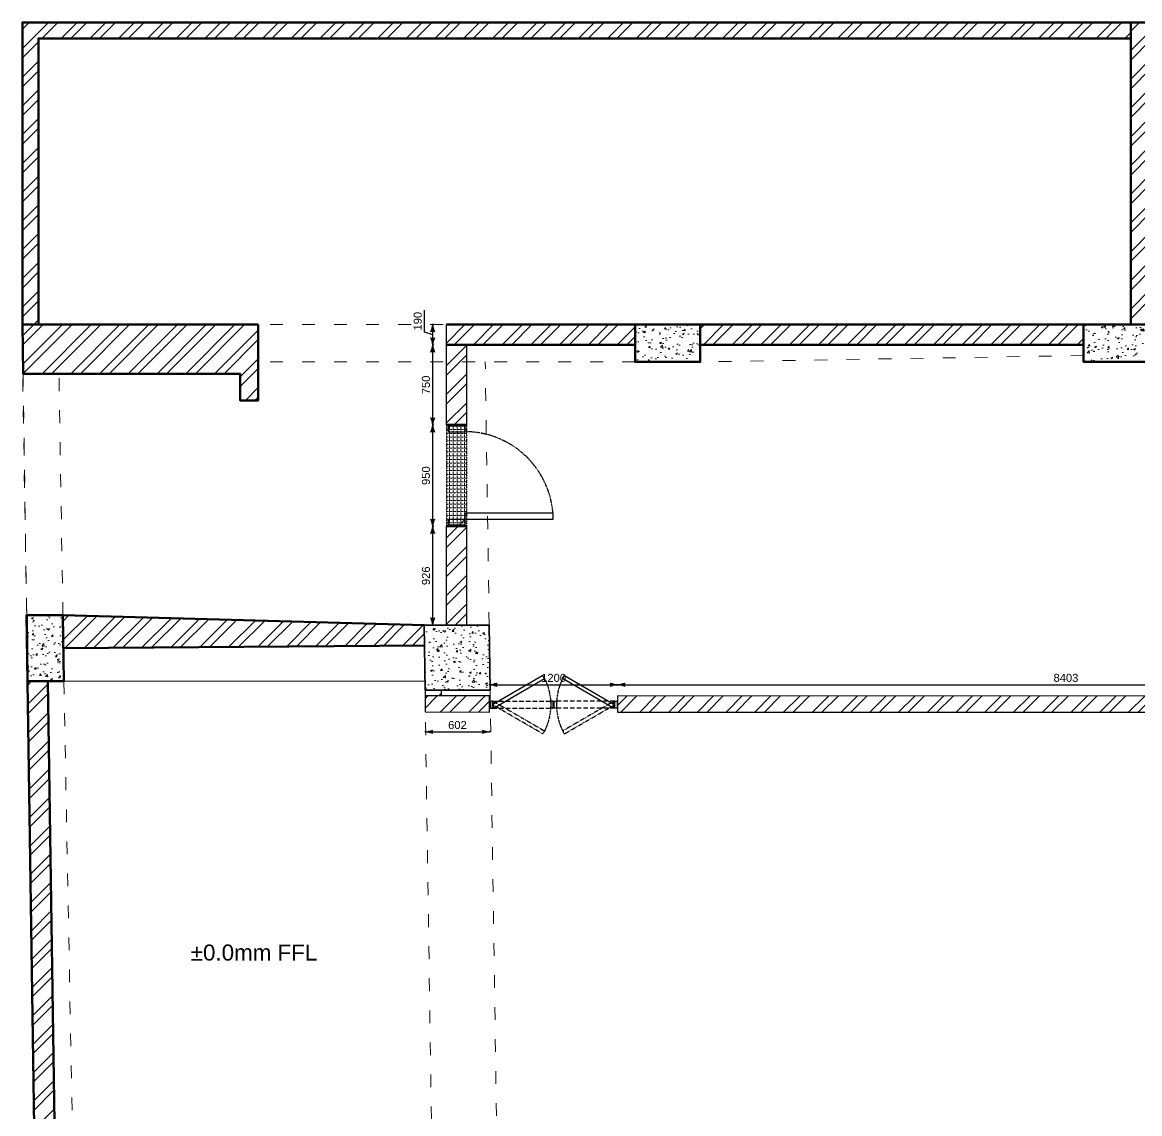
# Model space of a CAD drawing. Header units: millimetres. Extents: x 68727 to 319899, y -4876 to 265722.
# Drawn here: x 161617 to 172087, y 72328 to 82553 of the extents above; entities that cross this region are included whole.
import ezdxf

# ---------------------------------------------------------------- set-up
doc = ezdxf.new("R2010")
doc.units = ezdxf.units.MM
for name, pattern in [('ACAD_ISO02W100', [15, 12, -3]), ('ACAD_ISO03W100', [30, 12, -18]), ('HIDDEN', [9.525, 6.35, -3.175]), ('HIDDEN2', [0.1875, 0.125, -0.0625]), ('HIDDEN4', [0.09375, 0.0625, -0.03125]), ('JIS_02_1.2', [2.5, 1.25, -1.25]), ('WALL', [21, 12, -3, 0, -3, 0, -3])]:
    doc.linetypes.add(name, pattern=pattern)
doc.layers.add('Dimensions', color=172, linetype='Continuous')
doc.layers.add('Door', color=23, linetype='Continuous')
doc.layers.add('Furnitures', color=7, linetype='Continuous', lineweight=25, true_color=0x753b00)
for name, color, linetype, lineweight in [('HACH', 252, 'Continuous', 13), ('hidden line', 251, 'JIS_02_1.2', 20), ('LS_DR_Plan Beam', 9, 'HIDDEN', 0), ('LS_DR_Wall', 7, 'Continuous', 35), ('wall', 5, 'Continuous', 30), ('wall1', 2, 'WALL', 25)]:
    doc.layers.add(name, color=color, linetype=linetype, lineweight=lineweight)
doc.styles.get("Standard").update_dxf_attribs({"font": 'arial.ttf'})
doc.dimstyles.new('SC-25', dxfattribs={"dimtxt": 75, "dimasz": 0.4, "dimexe": 1, "dimexo": 100, "dimgap": 25, "dimtad": 1, "dimdec": 0, "dimzin": 0, "dimdsep": 46, "dimtxsty": 'Standard', "dimblk1": 'A1', "dimblk2": 'A1', "dimsah": 1, "dimcen": 0.09, "dimdle": 3, "dimclrd": 1, "dimclre": 1, "dimclrt": 1, "dimadec": 0, "dimazin": 0, "dimtfac": 1, "dimtdec": 0, "dimtofl": 0, "dimtmove": 0, "dimatfit": 2, "dimldrblk": 'A1', "dimfxl": 10, "dimfxlon": 1, "dimtolj": 1, "dimtzin": 0, "dimarcsym": 0})
pattern_1 = [(45, (-667341.28, -131860.55), (-134.70384, 134.70384), []), (45, (-667251.47, -131860.55), (-134.70384, 134.70384), [])]
pattern_2 = [(45, (-667131.28, -131860.55), (-134.70384, 134.70384), []), (45, (-667041.47, -131860.55), (-134.70384, 134.70384), [])]
pattern_3 = [(50, (-667341.28, -131860.55), (182.18467, -15.939086), [19.05, -209.55]), (355, (-667341.28, -131860.55), (-35.24342, 191.056845), [15.24, -167.640584]), (100.451445, (-667326.1, -131861.88), (146.941247, 175.117752), [16.19001, -178.090245]), (46.1842, (-667341.28, -131809.75), (271.07904, -42.04233), [28.575, -314.325]), (96.635558, (-667318.69, -131813.25), (237.404134, 247.426125), [24.28502, -267.13561]), (351.18415, (-667341.28, -131809.75), (237.40413, 247.426125), [22.85997, -251.45973]), (21, (-667315.88, -131822.45), (151.61439, -102.265198), [19.05, -209.55]), (326, (-667315.88, -131822.45), (61.80203, 184.187966), [15.24, -167.64]), (71.451445, (-667303.24, -131830.97), (213.41642, 81.92277), [16.19001, -178.089938]), (37.5, (-667341.277, -131860.55), (3.0886033, 84.555039), [0, -165.608, 0, -170.18, 0, -168.275]), (7.5, (-667341.28, -131860.55), (66.8196625, 100.180575), [0, -97.028, 0, -161.798, 0, -64.135]), (327.5, (-667397.92, -131860.55), (135.590595, -5.728744), [0, -63.5, 0, -198.12, 0, -262.89]), (317.5, (-667423.32, -131860.55), (148.129181, 25.426491), [0, -82.55, 0, -131.572, 0, -186.69])]

# ---------------------------------------------------------------- blocks, each defined once
blk = doc.blocks.new('A$C6CE142D2')
at = {"layer": 'Furnitures'}
for points in [[(593.9, 100), (520, 100), (520, 620), (560, 620), (560, 0), (593.9, 0)], [(6.1, 0), (40, 0), (40, 100), (6.1, 100)], [(6.1, 0), (6.1, 100)], [(593.9, 0), (593.9, 100)]]:
    blk.add_lwpolyline(points, dxfattribs=at)
for points in [[(0, 10), (6.1, 10), (6.1, 90), (0, 90)], [(593.9, 10), (600, 10), (600, 90), (593.9, 90)]]:
    blk.add_lwpolyline(points, close=True, dxfattribs=at)
at = {"layer": 'Furnitures', "linetype": 'HIDDEN4'}
blk.add_arc((563, 98.7), 523, 94.71841, 179.86281, dxfattribs=at)
blk = doc.blocks.new('A$C3B28073B')
at = {"layer": 'Furnitures', "linetype": 'HIDDEN2', "ltscale": 500}
for p, q in [((857, 461), (41, 461)), ((857, 361), (41, 361))]:
    blk.add_line(p, q, dxfattribs=at)
at = {"layer": 'Furnitures'}
for points in [[(151, 817), (857, 409), (833, 367), (127, 776)], [(0, 371), (6, 371), (6, 451), (0, 451)], [(41, 461), (41, 361), (6, 361), (6, 461)], [(892, 461), (892, 361), (857, 361), (857, 461)], [(892, 371), (898, 371), (898, 451), (892, 451)]]:
    blk.add_lwpolyline(points, close=True, dxfattribs=at)
at = {"layer": 'Furnitures', "linetype": 'HIDDEN4'}
blk.add_lwpolyline([(151, 0), (857, 409), (833, 450), (127, 41)], close=True, dxfattribs=at)
blk.add_arc((869, 409), 828, 153.6523, 206.3477, dxfattribs=at)
blk = doc.blocks.new('A1')
at = {"layer": 'wall', "color": 1}
for p, q in [((-138, 0), (-167, 40)), ((-167, -40), (-138, 0))]:
    blk.add_line(p, q, dxfattribs=at)
for centre, start, end in [((53, 586), 248, 264.8035), ((53, -586), 95.1965, 112)]:
    blk.add_arc(centre, 589, start, end, dxfattribs=at)
blk = doc.blocks.new('*D503')
at = {"layer": 'Defpoints', "color": 0, "transparency": 16777216}
for p in [(165462, 77831), (165781, 77831), (165781, 76906)]:
    blk.add_point(p, dxfattribs=at)
at = {"layer": 'Dimensions', "color": 1, "lineweight": -2, "transparency": 16777216}
for p, q in [((165472, 77831), (165461, 77831)), ((165462, 76906), (165462, 77831)), ((165472, 76906), (165461, 76906))]:
    blk.add_line(p, q, dxfattribs=at)
at = {"layer": 'Dimensions', "color": 1, "lineweight": -2, "transparency": 16777216, "xscale": 0.4, "yscale": 0.4, "zscale": 0.4}
for p, rotation in [((165462, 77831), 90), ((165462, 76906), 270)]:
    blk.add_blockref('A1', p, dxfattribs=dict(at, rotation=rotation))
at = {"layer": 'Dimensions', "color": 1, "transparency": 16777216, "insert": (165399, 77368), "char_height": 75, "attachment_point": 5, "rotation": 90}
blk.add_mtext('\\A1;926', dxfattribs=at)
blk = doc.blocks.new('*D504')
at = {"layer": 'Defpoints', "color": 0, "transparency": 16777216}
for p in [(165462, 78781), (165591, 78781), (165781, 77831)]:
    blk.add_point(p, dxfattribs=at)
at = {"layer": 'Dimensions', "color": 1, "lineweight": -2, "transparency": 16777216}
for p, q in [((165472, 78781), (165461, 78781)), ((165462, 77832), (165462, 78781)), ((165472, 77831), (165461, 77831))]:
    blk.add_line(p, q, dxfattribs=at)
at = {"layer": 'Dimensions', "color": 1, "lineweight": -2, "transparency": 16777216, "xscale": 0.4, "yscale": 0.4, "zscale": 0.4}
for p, rotation in [((165462, 78781), 90), ((165462, 77831), 270)]:
    blk.add_blockref('A1', p, dxfattribs=dict(at, rotation=rotation))
at = {"layer": 'Dimensions', "color": 1, "transparency": 16777216, "insert": (165399, 78306), "char_height": 75, "attachment_point": 5, "rotation": 90}
blk.add_mtext('\\A1;950', dxfattribs=at)
blk = doc.blocks.new('*D505')
at = {"layer": 'Defpoints', "color": 0, "transparency": 16777216}
for p in [(165462, 79531), (165593, 79531), (165591, 78781)]:
    blk.add_point(p, dxfattribs=at)
at = {"layer": 'Dimensions', "color": 1, "lineweight": -2, "transparency": 16777216}
for p, q in [((165472, 79531), (165461, 79531)), ((165462, 78782), (165462, 79531)), ((165472, 78781), (165461, 78781))]:
    blk.add_line(p, q, dxfattribs=at)
at = {"layer": 'Dimensions', "color": 1, "lineweight": -2, "transparency": 16777216, "xscale": 0.4, "yscale": 0.4, "zscale": 0.4}
for p, rotation in [((165462, 79531), 90), ((165462, 78781), 270)]:
    blk.add_blockref('A1', p, dxfattribs=dict(at, rotation=rotation))
at = {"layer": 'Dimensions', "color": 1, "transparency": 16777216, "insert": (165399, 79156), "char_height": 75, "attachment_point": 5, "rotation": 90}
blk.add_mtext('\\A1;750', dxfattribs=at)
blk = doc.blocks.new('*D506')
at = {"layer": 'Defpoints', "color": 0, "transparency": 16777216}
for p in [(165462, 79721), (165591, 79721), (165591, 79531)]:
    blk.add_point(p, dxfattribs=at)
at = {"layer": 'Dimensions', "color": 1, "lineweight": -2, "transparency": 16777216}
for p, q in [((165385, 79649), (165385, 79858)), ((165472, 79721), (165461, 79721)), ((165462, 79532), (165462, 79721)), ((165462, 79626), (165385, 79649)), ((165472, 79531), (165461, 79531))]:
    blk.add_line(p, q, dxfattribs=at)
at = {"layer": 'Dimensions', "color": 1, "lineweight": -2, "transparency": 16777216, "xscale": 0.4, "yscale": 0.4, "zscale": 0.4}
for p, rotation in [((165462, 79721), 90), ((165462, 79531), 270)]:
    blk.add_blockref('A1', p, dxfattribs=dict(at, rotation=rotation))
at = {"layer": 'Dimensions', "color": 1, "transparency": 16777216, "insert": (165322, 79753), "char_height": 75, "attachment_point": 5, "rotation": 90}
blk.add_mtext('\\A1;190', dxfattribs=at)
blk = doc.blocks.new('*D552')
at = {"layer": 'Defpoints', "color": 0, "transparency": 16777216}
for p in [(167195, 76347), (165995, 76242), (167195, 76241)]:
    blk.add_point(p, dxfattribs=at)
at = {"layer": 'Dimensions', "color": 1, "lineweight": -2, "transparency": 16777216}
for p, q in [((165995, 76342), (165995, 76348)), ((165996, 76347), (167195, 76347)), ((167195, 76341), (167195, 76348))]:
    blk.add_line(p, q, dxfattribs=at)
at = {"layer": 'Dimensions', "color": 1, "lineweight": -2, "transparency": 16777216, "xscale": 0.4, "yscale": 0.4, "zscale": 0.4, "rotation": 180}
blk.add_blockref('A1', (165995, 76347), dxfattribs=at)
at = {"layer": 'Dimensions', "color": 1, "lineweight": -2, "transparency": 16777216, "xscale": 0.4, "yscale": 0.4, "zscale": 0.4}
blk.add_blockref('A1', (167195, 76347), dxfattribs=at)
at = {"layer": 'Dimensions', "color": 1, "transparency": 16777216, "insert": (166595, 76411), "char_height": 75, "attachment_point": 5}
blk.add_mtext('\\A1;1200', dxfattribs=at)
blk = doc.blocks.new('*D553')
at = {"layer": 'Defpoints', "color": 0, "transparency": 16777216}
for p in [(175598, 76347), (167195, 76241), (175598, 76244)]:
    blk.add_point(p, dxfattribs=at)
at = {"layer": 'Dimensions', "color": 1, "lineweight": -2, "transparency": 16777216}
for p, q in [((167195, 76341), (167195, 76348)), ((167195, 76347), (175597, 76347)), ((175598, 76344), (175598, 76348))]:
    blk.add_line(p, q, dxfattribs=at)
at = {"layer": 'Dimensions', "color": 1, "lineweight": -2, "transparency": 16777216, "xscale": 0.4, "yscale": 0.4, "zscale": 0.4, "rotation": 180}
blk.add_blockref('A1', (167195, 76347), dxfattribs=at)
at = {"layer": 'Dimensions', "color": 1, "lineweight": -2, "transparency": 16777216, "xscale": 0.4, "yscale": 0.4, "zscale": 0.4}
blk.add_blockref('A1', (175598, 76347), dxfattribs=at)
at = {"layer": 'Dimensions', "color": 1, "transparency": 16777216, "insert": (171396, 76411), "char_height": 75, "attachment_point": 5}
blk.add_mtext('\\A1;8403', dxfattribs=at)
blk = doc.blocks.new('*D561')
at = {"layer": 'Defpoints', "color": 0, "transparency": 16777216}
for p in [(165393, 76092), (165995, 76091), (165995, 75905)]:
    blk.add_point(p, dxfattribs=at)
at = {"layer": 'Dimensions', "color": 1, "lineweight": -2, "transparency": 16777216}
for p, q in [((165393, 75915), (165393, 75904)), ((165995, 75915), (165995, 75904)), ((165393, 75905), (165995, 75905))]:
    blk.add_line(p, q, dxfattribs=at)
at = {"layer": 'Dimensions', "color": 1, "lineweight": -2, "transparency": 16777216, "xscale": 0.4, "yscale": 0.4, "zscale": 0.4, "rotation": 180}
blk.add_blockref('A1', (165393, 75905), dxfattribs=at)
at = {"layer": 'Dimensions', "color": 1, "lineweight": -2, "transparency": 16777216, "xscale": 0.4, "yscale": 0.4, "zscale": 0.4}
blk.add_blockref('A1', (165995, 75905), dxfattribs=at)
at = {"layer": 'Dimensions', "color": 1, "transparency": 16777216, "insert": (165694, 75969), "char_height": 75, "attachment_point": 5}
blk.add_mtext('\\A1;602', dxfattribs=at)

msp = doc.modelspace()

# ---------------------------------------------------------------- hatches: boundary and pattern name
at = {"layer": 'HACH'}
h = msp.add_hatch(dxfattribs=at)
h.set_pattern_fill('ANSI32', color=256, scale=20)
h.set_pattern_definition(pattern_1)
h.paths.add_polyline_path([(161766.8, 82403.2), (172002.8, 82403.2), (172002.8, 82553.2), (161616.8, 82553.2), (161616.8, 79721.2), (161766.8, 79721.2)])
h = msp.add_hatch(dxfattribs=at)
h.set_pattern_fill('ANSI32', color=256, scale=20)
h.paths.add_polyline_path([(172192.8, 82403.2), (172422.8, 82403.2), (172422.8, 82553.2), (172002.8, 82553.2), (172002.8, 79721.2), (172170.8, 79721.2), (172192.8, 79721.2)])
h = msp.add_hatch(dxfattribs=at)
h.set_pattern_fill('ANSI32', color=256, scale=20)
h.set_pattern_definition(pattern_1)
h.paths.add_polyline_path([(163656.8, 79261.2), (163656.8, 79011.2), (163826.8, 79011.2), (163826.8, 79721.2), (161616.8, 79721.2), (161623.6, 79261.2)])
h = msp.add_hatch(dxfattribs=at)
h.set_pattern_fill('ANSI32', color=256, scale=20)
h.set_pattern_definition(pattern_1)
h.paths.add_polyline_path([(167358.8, 79721.2), (165591, 79721.2), (165591, 79531.2), (167358.8, 79531.2)])
h = msp.add_hatch(dxfattribs=at)
h.set_pattern_fill('AR-CONC', color=256)
h.set_pattern_definition(pattern_3)
h.paths.add_polyline_path([(167968.8, 79371.2), (167968.8, 79721.2), (167358.8, 79721.2), (167358.8, 79371.2)])
h = msp.add_hatch(dxfattribs=at)
h.set_pattern_fill('ANSI32', color=256, scale=20)
h.set_pattern_definition(pattern_1)
h.paths.add_polyline_path([(171560.8, 79721.2), (167968.8, 79721.2), (167968.8, 79531.2), (171560.8, 79531.2)])
h = msp.add_hatch(dxfattribs=at)
h.set_pattern_fill('AR-CONC', color=256)
h.set_pattern_definition(pattern_3)
h.paths.add_polyline_path([(172170.8, 79371.2), (172170.8, 79721.2), (171560.8, 79721.2), (171560.8, 79371.2)])
h = msp.add_hatch(dxfattribs=at)
h.set_pattern_fill('ANSI32', color=256, scale=20)
h.set_pattern_definition(pattern_2)
h.paths.add_polyline_path([(165591, 78791.2), (165781, 78791.2), (165781, 79531.2), (165591, 79531.2)])
h = msp.add_hatch(dxfattribs=at)
h.set_pattern_fill('ANGLE', color=2, scale=5)
h.set_pattern_definition([(0, (-667131.277, -131860.548), (0, 34.925), [25.4, -9.525]), (90, (-667131.277, -131860.548), (-34.925, 2e-15), [25.4, -9.525])])
h.paths.add_polyline_path([(165781, 78781.2), (165591, 78781.2), (165591, 77831.2), (165781, 77831.2)])
h = msp.add_hatch(dxfattribs=at)
h.set_pattern_fill('ANSI32', color=256, scale=20)
h.set_pattern_definition(pattern_2)
h.paths.add_polyline_path([(165781, 77891.2), (165591, 77891.2), (165591, 76905.7), (165781, 76905.7)])
h = msp.add_hatch(dxfattribs=at)
h.set_pattern_fill('AR-CONC', color=256)
h.set_pattern_definition(pattern_3)
h.paths.add_polyline_path([(161657.3, 76999.2), (161666.4, 76379.3), (162006.4, 76379.2), (161997.2, 76999.2)])
h = msp.add_hatch(dxfattribs=at)
h.set_pattern_fill('ANSI32', color=256, scale=20)
h.set_pattern_definition(pattern_1)
h.paths.add_polyline_path([(165383.8, 76715.5), (165381, 76905.7), (161997.2, 76999.2), (162001.8, 76689.2)])
h.paths.add_polyline_path([(165583.1, 63293.6), (165743.1, 63293.6), (165712.8, 65334.7), (165552.8, 65334.7)])
h.paths.add_polyline_path([(165592.3, 59168.7), (165752.3, 59168.7), (165752.3, 62673.7), (165592.3, 62673.7)])
h.paths.add_polyline_path([(176057.8, 59648.7), (176217.8, 59648.7), (176217.8, 62623.2), (176057.8, 62623.2)])
h.paths.add_polyline_path([(176017.8, 63233.2), (176217.8, 63233.2), (176217.8, 65335.2), (176017.8, 65335.2)])
h.paths.add_polyline_path([(176027.8, 65945.2), (176217.8, 65945.2), (176217.8, 70824.2), (176027.8, 70824.2)])
h = msp.add_hatch(dxfattribs=at)
h.set_pattern_fill('AR-CONC', color=256)
h.set_pattern_definition(pattern_3)
h.paths.add_polyline_path([(166000.1, 76295.7), (165991.1, 76905.7), (165381, 76905.7), (165390.1, 76295.7)])
h = msp.add_hatch(dxfattribs=at)
h.set_pattern_fill('ANSI32', color=256, scale=20)
h.set_pattern_definition(pattern_1)
h.paths.add_polyline_path([(161856.4, 76379.3), (161666.4, 76379.3), (161740.1, 71413.2), (161930.1, 71414.8)])
h = msp.add_hatch(dxfattribs=at)
h.set_pattern_fill('ANSI32', color=256, scale=20)
h.set_pattern_definition(pattern_1)
h.paths.add_polyline_path([(165390.1, 76295.7), (165390.8, 76242.5), (165540.1, 76242.5), (165540.1, 76295.7)])
h = msp.add_hatch(dxfattribs=at)
h.set_pattern_fill('ANSI32', color=5, scale=20)
h.paths.add_polyline_path([(165995.2, 76241.6), (166000.9, 76241.5), (166003.2, 76091.5), (165995.2, 76091.4)])
h.paths.add_polyline_path([(166000.1, 76241.5), (165390.1, 76241.6), (165390.1, 76091.6), (166000.1, 76091.5)])
h = msp.add_hatch(dxfattribs=at)
h.set_pattern_fill('ANSI32', color=5, scale=20)
h.set_pattern_definition([(45, (29469.37, 77709.6), (-134.70384, 134.70384), []), (45, (29559.17, 77709.6), (-134.70384, 134.70384), [])])
h.paths.add_polyline_path([(167195, 76241.4), (167195, 76091.1), (176027.8, 76090), (176027.8, 76241.1)])

# ---------------------------------------------------------------- linework, layer by layer
msp.add_line((165592.8, 79721.2), (167570.6, 79721.2))
at = {"color": 5}
for p, q in [((165390.1, 76295.7), (165390.1, 76091.6)), ((165540.1, 76295.7), (165540.1, 76242.5))]:
    msp.add_line(p, q, dxfattribs=at)
for points in [[(165995.2, 76091.4), (165995.2, 76241.6), (165390.1, 76241.6), (165390.1, 76091.6)], [(167195, 76091.1), (176027.8, 76090), (176027.8, 76241.1), (167195, 76241.4)]]:
    msp.add_lwpolyline(points, close=True, dxfattribs=at)
at = {"layer": 'hidden line', "linetype": 'ACAD_ISO02W100'}
msp.add_lwpolyline([(162006.4, 76379.2), (165388.8, 76379.2)], dxfattribs=at)
at = {"layer": 'LS_DR_Plan Beam', "linetype": 'ACAD_ISO03W100', "ltscale": 10, "transparency": 33554508}
for p, q in [((167358.8, 79721.2), (163826.8, 79721.2)), ((167358.8, 79371.2), (163826.8, 79371.2)), ((165991.1, 76905.7), (165954.5, 79371.2)), ((171560.8, 79431.2), (167968.8, 79371.2)), ((161997.2, 76999.2), (161959.6, 79261.2)), ((161657.3, 76993.5), (161619.7, 79255.5)), ((162006.4, 76379.2), (162100.1, 71416.2)), ((165390.1, 76295.7), (165462.6, 71406.7)), ((166072.7, 71406.7), (166000.1, 76295.7))]:
    msp.add_line(p, q, dxfattribs=at)
msp.add_lwpolyline([(161657.3, 76999.2), (161997.2, 76999.2), (161959.6, 79261.2), (161623.6, 79261.2)], close=True, dxfattribs=at)
at = {"layer": 'LS_DR_Wall', "lineweight": 30, "ltscale": 0.25}
for p, q in [((165591, 78781.2), (165591, 79721.2)), ((165781, 78781.2), (165781, 79531.2)), ((165591, 76905.7), (165591, 77831.2)), ((165781, 76905.7), (165781, 77831.2))]:
    msp.add_line(p, q, dxfattribs=at)
at = {"layer": 'LS_DR_Wall', "lineweight": 50, "ltscale": 0.25}
for p, q in [((165592.8, 79531.2), (167358.8, 79531.2)), ((165591, 78781.2), (165781, 78781.2)), ((165591, 77831.2), (165781, 77831.2)), ((161997.2, 76999.2), (165381, 76905.7)), ((165383.8, 76715.5), (162001.8, 76689.2))]:
    msp.add_line(p, q, dxfattribs=at)
for points in [[(165592.8, 79721.2), (172192.8, 79721.2), (172192.8, 82553.2), (161616.8, 82553.2), (161616.8, 79721.2), (163826.8, 79721.2)], [(172002.8, 79871.2), (172002.8, 82403.2), (161766.8, 82403.2), (161766.8, 79721.2)], [(166193.2, 63293.7), (166202.4, 62673.7), (165592.3, 62673.7), (165552.8, 65334.7), (161830.4, 65334.7), (161657.2, 76999.2), (161997.2, 76999.2), (162006.4, 76379.2), (161856.4, 76379.2), (161930.1, 71416.2), (162100.1, 71416.2), (162109.2, 70806.2), (161939.2, 70806.2), (162011.6, 65925.2), (162181.7, 65925.2), (162188.3, 65475.2), (165550.7, 65475.2), (165543.7, 65944.7), (166153.8, 65944.7), (166162.9, 65334.7), (165712.8, 65334.7), (165743.1, 63293.7), (166193.2, 63293.7)]]:
    msp.add_lwpolyline(points, dxfattribs=at)
for points in [[(173202.8, 79721.2), (172192.8, 79721.2), (172192.8, 82403.2), (172422.8, 82403.2), (172422.8, 82553.2), (172002.8, 82553.2), (172002.8, 79721.2), (167358.8, 79721.2), (167358.8, 79371.2), (167968.8, 79371.2), (167968.8, 79531.2), (171560.8, 79531.2), (171560.8, 79371.2), (172170.8, 79371.2), (172170.8, 79531.2), (173202.8, 79531.2)], [(163826.8, 79721.2), (161616.8, 79721.2), (161623.6, 79261.2), (163656.8, 79261.2), (163656.8, 79011.2), (163826.8, 79011.2)], [(167358.8, 79721.2), (167968.8, 79721.2), (167968.8, 79371.2), (167358.8, 79371.2)], [(171560.8, 79371.2), (172170.8, 79371.2), (172170.8, 79721.2), (171560.8, 79721.2)], [(162006.4, 76379.2), (161666.4, 76379.3), (161657.3, 76999.2), (161997.2, 76999.2)]]:
    msp.add_lwpolyline(points, close=True, dxfattribs=at)
at = {"layer": 'LS_DR_Wall', "ltscale": 0.25}
msp.add_lwpolyline([(165390.1, 76295.7), (166000.1, 76295.7), (165991.1, 76905.7), (165381, 76905.7)], close=True, dxfattribs=at)
at = {"layer": 'wall1'}
msp.add_lwpolyline([(165591, 77831.2), (165781, 77831.2), (165781, 78781.2), (165591, 78781.2)], close=True, dxfattribs=at)

# ---------------------------------------------------------------- block references
at = {"layer": 'Door', "xscale": 1.583333333330875, "yscale": 1.583333333330875, "zscale": 1.583333333330875, "rotation": 270}
msp.add_blockref('A$C6CE142D2', (165606.8, 78781.2), dxfattribs=at)
at = {"layer": 'Door', "yscale": 0.6680701754379051, "zscale": 0.6680701754379051}
for xscale in [-0.6680701754379051, 0.6680701754379051]:
    msp.add_blockref('A$C3B28073B', (166595.1, 75886.4), dxfattribs=dict(at, xscale=xscale))

# ---------------------------------------------------------------- texts
at = {"color": 7, "insert": (163194.7, 73912.5), "char_height": 150, "attachment_point": 1}
msp.add_mtext_dynamic_manual_height_columns('\\pxt5;%%P0.0mm FFL', width=24159.375, gutter_width=47.5, heights=[47.9], dxfattribs=at)

# ---------------------------------------------------------------- dimensions: what is measured, and where the dimension line sits
at = {"layer": 'Dimensions'}
for base, p1, p2, picture, middle in [((165461.9, 79721.2), (165591, 79531.2), (165591, 79721.2), '*D506', (165321.8, 79674.2)), ((165461.9, 79531.2), (165591, 78781.2), (165592.8, 79531.2), '*D505', (165398.6, 79156.2)), ((165461.9, 78781.2), (165781, 77831.2), (165591, 78781.2), '*D504', (165398.6, 78306.2))]:
    dim = msp.add_linear_dim(base=base, p1=p1, p2=p2, angle=90, dimstyle='SC-25', override={"dimtmove": 1}, dxfattribs=at)
    dim.commit()
    dim.dimension.update_dxf_attribs({"geometry": picture, "text_midpoint": middle})
dim = msp.add_linear_dim(base=(165461.8936, 77831.2398), p1=(165780.9958, 76905.6877), p2=(165780.9958, 77831.2398), angle=90, dimstyle='SC-25', dxfattribs=at)
dim.commit()
dim.dimension.update_dxf_attribs({"geometry": '*D503', "text_midpoint": (165398.6006, 77368.4637)})
for base, p1, p2, picture, middle in [((167195, 76347.4), (165995.2, 76241.6), (167195, 76241.4), '*D552', (166595.1, 76410.6)), ((175597.8, 76347.3), (167195, 76241.4), (175597.8, 76244.2), '*D553', (171396.4, 76410.6))]:
    dim = msp.add_linear_dim(base=base, p1=p1, p2=p2, dimstyle='SC-25', override={"dimtmove": 1}, dxfattribs=at)
    dim.commit()
    dim.dimension.update_dxf_attribs({"geometry": picture, "text_midpoint": middle})
dim = msp.add_linear_dim(base=(165995.2, 75905.2), p1=(165393.1, 76091.6), p2=(165995.2, 76091.4), dimstyle='SC-25', dxfattribs=at)
dim.commit()
dim.dimension.update_dxf_attribs({"geometry": '*D561', "text_midpoint": (165694.1, 75968.5)})

doc.saveas('drawing.dxf')
